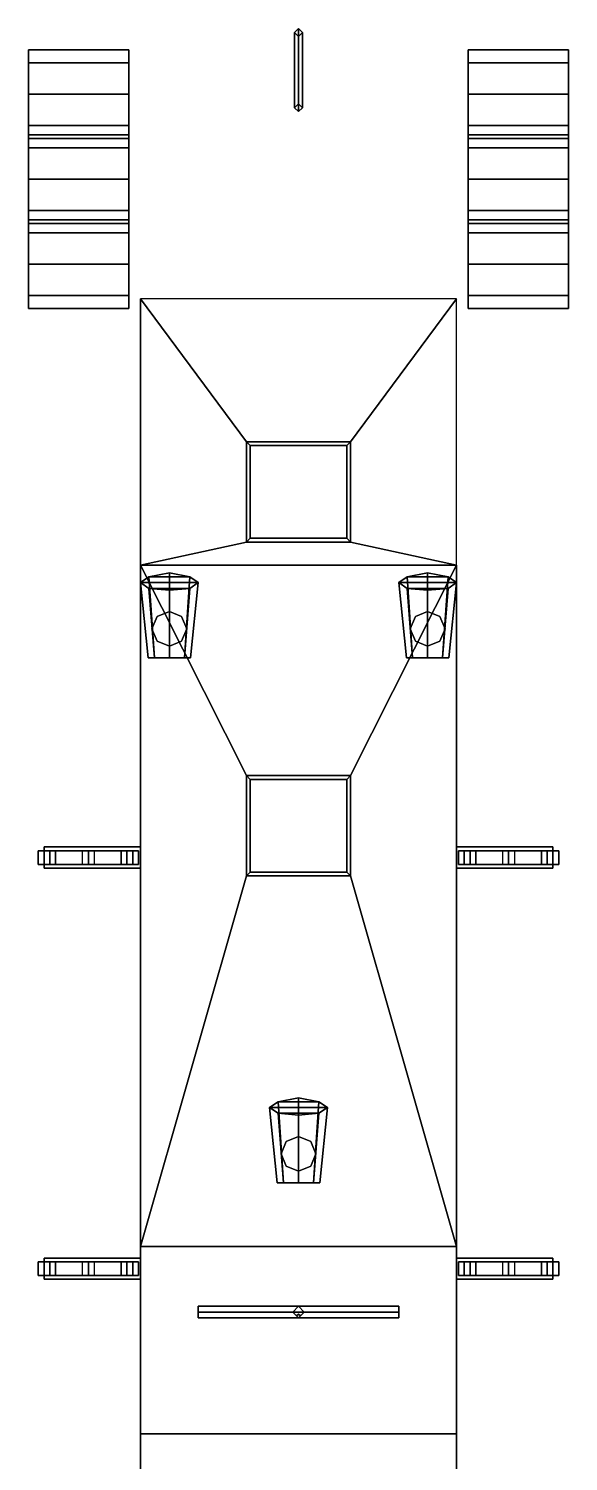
# Model space of a CAD drawing. Extents: x -1.7 to 1.7, y -7.4 to 6.9.
# Drawn here: x -1.4 to 1.4, y -0.48 to 6.94 of the extents above; entities that cross this region are included whole.
import ezdxf

# ---------------------------------------------------------------- set-up
doc = ezdxf.new("R2010")
doc.units = 0
doc.layers.add('SUPERSTRUCTURE', color=3, linetype='CONTINUOUS')

msp = doc.modelspace()

# ---------------------------------------------------------------- linework, layer by layer
at = {"layer": 'SUPERSTRUCTURE'}
for points in [[(0, 6.55, 0.69), (-0.02, 6.53, 0.69), (-0.02, 6.92, 1.97), (0, 6.94, 1.97)], [(-0.02, 6.92, 1.97), (0, 6.9, 1.97), (0.02, 6.92, 1.97), (0, 6.94, 1.97)], [(-0.02, 6.53, 0.69), (0, 6.51, 0.69), (0, 6.9, 1.97), (-0.02, 6.92, 1.97)], [(0.02, 6.53, 0.69), (0, 6.55, 0.69), (0, 6.94, 1.97), (0.02, 6.92, 1.97)], [(0, 6.51, 0.69), (0.02, 6.53, 0.69), (0.02, 6.92, 1.97), (0, 6.9, 1.97)], [(-1.4, 6.83, 0.96), (-1.4, 6.4374, 0.7974), (-1.4, 6.37, 0.96), (-1.4, 6.7626, 1.1226)], [(-0.88, 6.7626, 1.1226), (-0.88, 6.83, 0.96), (-1.4, 6.83, 0.96), (-1.4, 6.7626, 1.1226)], [(-1.4, 6.7626, 0.7974), (-1.4, 6.6, 0.73), (-1.4, 6.4374, 0.7974), (-1.4, 6.83, 0.96)], [(-0.88, 6.83, 0.96), (-0.88, 6.7626, 0.7974), (-1.4, 6.7626, 0.7974), (-1.4, 6.83, 0.96)], [(-0.88, 6.37, 0.96), (-0.88, 6.7626, 0.7974), (-0.88, 6.83, 0.96), (-0.88, 6.4374, 1.1226)], [(-0.88, 6.4374, 1.1226), (-0.88, 6.83, 0.96), (-0.88, 6.7626, 1.1226), (-0.88, 6.6, 1.19)], [(1.4, 6.7626, 1.1226), (1.4, 6.83, 0.96), (0.88, 6.83, 0.96), (0.88, 6.7626, 1.1226)], [(1.4, 6.83, 0.96), (1.4, 6.7626, 0.7974), (0.88, 6.7626, 0.7974), (0.88, 6.83, 0.96)], [(0.88, 6.83, 0.96), (0.88, 6.4374, 0.7974), (0.88, 6.37, 0.96), (0.88, 6.7626, 1.1226)], [(0.88, 6.7626, 0.7974), (0.88, 6.6, 0.73), (0.88, 6.4374, 0.7974), (0.88, 6.83, 0.96)], [(1.4, 6.4374, 1.1226), (1.4, 6.83, 0.96), (1.4, 6.7626, 1.1226), (1.4, 6.6, 1.19)], [(1.4, 6.37, 0.96), (1.4, 6.7626, 0.7974), (1.4, 6.83, 0.96), (1.4, 6.4374, 1.1226)], [(-1.4, 6.7626, 1.1226), (-1.4, 6.37, 0.96), (-1.4, 6.4374, 1.1226), (-1.4, 6.6, 1.19)], [(-0.88, 6.7626, 0.7974), (-0.88, 6.6, 0.73), (-1.4, 6.6, 0.73), (-1.4, 6.7626, 0.7974)], [(-0.88, 6.6, 1.19), (-0.88, 6.7626, 1.1226), (-1.4, 6.7626, 1.1226), (-1.4, 6.6, 1.19)], [(-0.88, 6.4374, 0.7974), (-0.88, 6.6, 0.73), (-0.88, 6.7626, 0.7974), (-0.88, 6.37, 0.96)], [(1.4, 6.6, 1.19), (1.4, 6.7626, 1.1226), (0.88, 6.7626, 1.1226), (0.88, 6.6, 1.19)], [(1.4, 6.7626, 0.7974), (1.4, 6.6, 0.73), (0.88, 6.6, 0.73), (0.88, 6.7626, 0.7974)], [(0.88, 6.7626, 1.1226), (0.88, 6.37, 0.96), (0.88, 6.4374, 1.1226), (0.88, 6.6, 1.19)], [(1.4, 6.4374, 0.7974), (1.4, 6.6, 0.73), (1.4, 6.7626, 0.7974), (1.4, 6.37, 0.96)], [(-0.88, 6.6, 0.73), (-0.88, 6.4374, 0.7974), (-1.4, 6.4374, 0.7974), (-1.4, 6.6, 0.73)], [(-0.88, 6.4374, 1.1226), (-0.88, 6.6, 1.19), (-1.4, 6.6, 1.19), (-1.4, 6.4374, 1.1226)], [(1.4, 6.4374, 1.1226), (1.4, 6.6, 1.19), (0.88, 6.6, 1.19), (0.88, 6.4374, 1.1226)], [(1.4, 6.6, 0.73), (1.4, 6.4374, 0.7974), (0.88, 6.4374, 0.7974), (0.88, 6.6, 0.73)], [(-0.88, 6.37, 0.96), (-0.88, 6.4374, 1.1226), (-1.4, 6.4374, 1.1226), (-1.4, 6.37, 0.96)], [(-0.88, 6.4374, 0.7974), (-0.88, 6.37, 0.96), (-1.4, 6.37, 0.96), (-1.4, 6.4374, 0.7974)], [(-1.4, 6.39, 1.02), (-1.4, 5.9974, 0.8574), (-1.4, 5.93, 1.02), (-1.4, 6.3226, 1.1826)], [(-0.88, 6.3226, 1.1826), (-0.88, 6.39, 1.02), (-1.4, 6.39, 1.02), (-1.4, 6.3226, 1.1826)], [(-1.4, 6.3226, 0.8574), (-1.4, 6.16, 0.79), (-1.4, 5.9974, 0.8574), (-1.4, 6.39, 1.02)], [(-0.88, 6.39, 1.02), (-0.88, 6.3226, 0.8574), (-1.4, 6.3226, 0.8574), (-1.4, 6.39, 1.02)], [(-0.88, 5.9974, 1.1826), (-0.88, 6.39, 1.02), (-0.88, 6.3226, 1.1826), (-0.88, 6.16, 1.25)], [(-0.88, 5.93, 1.02), (-0.88, 6.3226, 0.8574), (-0.88, 6.39, 1.02), (-0.88, 5.9974, 1.1826)], [(1.4, 6.37, 0.96), (1.4, 6.4374, 1.1226), (0.88, 6.4374, 1.1226), (0.88, 6.37, 0.96)], [(1.4, 6.4374, 0.7974), (1.4, 6.37, 0.96), (0.88, 6.37, 0.96), (0.88, 6.4374, 0.7974)], [(1.4, 6.3226, 1.1826), (1.4, 6.39, 1.02), (0.88, 6.39, 1.02), (0.88, 6.3226, 1.1826)], [(1.4, 6.39, 1.02), (1.4, 6.3226, 0.8574), (0.88, 6.3226, 0.8574), (0.88, 6.39, 1.02)], [(0.88, 6.3226, 0.8574), (0.88, 6.16, 0.79), (0.88, 5.9974, 0.8574), (0.88, 6.39, 1.02)], [(0.88, 6.39, 1.02), (0.88, 5.9974, 0.8574), (0.88, 5.93, 1.02), (0.88, 6.3226, 1.1826)], [(1.4, 5.93, 1.02), (1.4, 6.3226, 0.8574), (1.4, 6.39, 1.02), (1.4, 5.9974, 1.1826)], [(1.4, 5.9974, 1.1826), (1.4, 6.39, 1.02), (1.4, 6.3226, 1.1826), (1.4, 6.16, 1.25)], [(-1.4, 6.3226, 1.1826), (-1.4, 5.93, 1.02), (-1.4, 5.9974, 1.1826), (-1.4, 6.16, 1.25)], [(-0.88, 6.3226, 0.8574), (-0.88, 6.16, 0.79), (-1.4, 6.16, 0.79), (-1.4, 6.3226, 0.8574)], [(-0.88, 6.16, 1.25), (-0.88, 6.3226, 1.1826), (-1.4, 6.3226, 1.1826), (-1.4, 6.16, 1.25)], [(-0.88, 5.9974, 0.8574), (-0.88, 6.16, 0.79), (-0.88, 6.3226, 0.8574), (-0.88, 5.93, 1.02)], [(1.4, 6.16, 1.25), (1.4, 6.3226, 1.1826), (0.88, 6.3226, 1.1826), (0.88, 6.16, 1.25)], [(1.4, 6.3226, 0.8574), (1.4, 6.16, 0.79), (0.88, 6.16, 0.79), (0.88, 6.3226, 0.8574)], [(0.88, 6.3226, 1.1826), (0.88, 5.93, 1.02), (0.88, 5.9974, 1.1826), (0.88, 6.16, 1.25)], [(1.4, 5.9974, 0.8574), (1.4, 6.16, 0.79), (1.4, 6.3226, 0.8574), (1.4, 5.93, 1.02)], [(-0.88, 6.16, 0.79), (-0.88, 5.9974, 0.8574), (-1.4, 5.9974, 0.8574), (-1.4, 6.16, 0.79)], [(-0.88, 5.9974, 1.1826), (-0.88, 6.16, 1.25), (-1.4, 6.16, 1.25), (-1.4, 5.9974, 1.1826)], [(1.4, 5.9974, 1.1826), (1.4, 6.16, 1.25), (0.88, 6.16, 1.25), (0.88, 5.9974, 1.1826)], [(1.4, 6.16, 0.79), (1.4, 5.9974, 0.8574), (0.88, 5.9974, 0.8574), (0.88, 6.16, 0.79)], [(-0.88, 5.93, 1.02), (-0.88, 5.9974, 1.1826), (-1.4, 5.9974, 1.1826), (-1.4, 5.93, 1.02)], [(-0.88, 5.9974, 0.8574), (-0.88, 5.93, 1.02), (-1.4, 5.93, 1.02), (-1.4, 5.9974, 0.8574)], [(-1.4, 5.8826, 0.9174), (-1.4, 5.72, 0.85), (-1.4, 5.5574, 0.9174), (-1.4, 5.95, 1.08)], [(-1.4, 5.95, 1.08), (-1.4, 5.5574, 0.9174), (-1.4, 5.49, 1.08), (-1.4, 5.8826, 1.2426)], [(-0.88, 5.95, 1.08), (-0.88, 5.8826, 0.9174), (-1.4, 5.8826, 0.9174), (-1.4, 5.95, 1.08)], [(-0.88, 5.8826, 1.2426), (-0.88, 5.95, 1.08), (-1.4, 5.95, 1.08), (-1.4, 5.8826, 1.2426)], [(-0.88, 5.49, 1.08), (-0.88, 5.8826, 0.9174), (-0.88, 5.95, 1.08), (-0.88, 5.5574, 1.2426)], [(-0.88, 5.5574, 1.2426), (-0.88, 5.95, 1.08), (-0.88, 5.8826, 1.2426), (-0.88, 5.72, 1.31)], [(1.4, 5.93, 1.02), (1.4, 5.9974, 1.1826), (0.88, 5.9974, 1.1826), (0.88, 5.93, 1.02)], [(1.4, 5.9974, 0.8574), (1.4, 5.93, 1.02), (0.88, 5.93, 1.02), (0.88, 5.9974, 0.8574)], [(1.4, 5.8826, 1.2426), (1.4, 5.95, 1.08), (0.88, 5.95, 1.08), (0.88, 5.8826, 1.2426)], [(1.4, 5.95, 1.08), (1.4, 5.8826, 0.9174), (0.88, 5.8826, 0.9174), (0.88, 5.95, 1.08)], [(0.88, 5.95, 1.08), (0.88, 5.5574, 0.9174), (0.88, 5.49, 1.08), (0.88, 5.8826, 1.2426)], [(0.88, 5.8826, 0.9174), (0.88, 5.72, 0.85), (0.88, 5.5574, 0.9174), (0.88, 5.95, 1.08)], [(1.4, 5.49, 1.08), (1.4, 5.8826, 0.9174), (1.4, 5.95, 1.08), (1.4, 5.5574, 1.2426)], [(1.4, 5.5574, 1.2426), (1.4, 5.95, 1.08), (1.4, 5.8826, 1.2426), (1.4, 5.72, 1.31)], [(-0.88, 5.8826, 0.9174), (-0.88, 5.72, 0.85), (-1.4, 5.72, 0.85), (-1.4, 5.8826, 0.9174)], [(-1.4, 5.8826, 1.2426), (-1.4, 5.49, 1.08), (-1.4, 5.5574, 1.2426), (-1.4, 5.72, 1.31)], [(-0.88, 5.72, 1.31), (-0.88, 5.8826, 1.2426), (-1.4, 5.8826, 1.2426), (-1.4, 5.72, 1.31)], [(-0.88, 5.5574, 0.9174), (-0.88, 5.72, 0.85), (-0.88, 5.8826, 0.9174), (-0.88, 5.49, 1.08)], [(1.4, 5.72, 1.31), (1.4, 5.8826, 1.2426), (0.88, 5.8826, 1.2426), (0.88, 5.72, 1.31)], [(1.4, 5.8826, 0.9174), (1.4, 5.72, 0.85), (0.88, 5.72, 0.85), (0.88, 5.8826, 0.9174)], [(0.88, 5.8826, 1.2426), (0.88, 5.49, 1.08), (0.88, 5.5574, 1.2426), (0.88, 5.72, 1.31)], [(1.4, 5.5574, 0.9174), (1.4, 5.72, 0.85), (1.4, 5.8826, 0.9174), (1.4, 5.49, 1.08)], [(-0.88, 5.72, 0.85), (-0.88, 5.5574, 0.9174), (-1.4, 5.5574, 0.9174), (-1.4, 5.72, 0.85)], [(-0.88, 5.5574, 1.2426), (-0.88, 5.72, 1.31), (-1.4, 5.72, 1.31), (-1.4, 5.5574, 1.2426)], [(1.4, 5.5574, 1.2426), (1.4, 5.72, 1.31), (0.88, 5.72, 1.31), (0.88, 5.5574, 1.2426)], [(1.4, 5.72, 0.85), (1.4, 5.5574, 0.9174), (0.88, 5.5574, 0.9174), (0.88, 5.72, 0.85)], [(-0.88, 5.5574, 0.9174), (-0.88, 5.49, 1.08), (-1.4, 5.49, 1.08), (-1.4, 5.5574, 0.9174)], [(-0.88, 5.49, 1.08), (-0.88, 5.5574, 1.2426), (-1.4, 5.5574, 1.2426), (-1.4, 5.49, 1.08)], [(-0.82, 5.54, 0.6991), (-0.82, 4.16, 0.71), (-0.82, 4.16, 0.97), (-0.82, 5.54, 0.6991)], [(-0.82, 5.54, 0.6991), (-0.27, 4.8, 0.8444), (0.27, 4.8, 0.8444), (0.82, 5.54, 0.6991)], [(-0.82, 5.54, 0.6991), (-0.82, 4.16, 0.97), (-0.27, 4.28, 0.9464), (-0.27, 4.8, 0.8444)], [(0.27, 4.8, 0.8444), (0.27, 4.28, 0.9464), (0.82, 4.16, 0.97), (0.82, 5.54, 0.6991)], [(1.4, 5.49, 1.08), (1.4, 5.5574, 1.2426), (0.88, 5.5574, 1.2426), (0.88, 5.49, 1.08)], [(1.4, 5.5574, 0.9174), (1.4, 5.49, 1.08), (0.88, 5.49, 1.08), (0.88, 5.5574, 0.9174)], [(0.25, 4.78, 0.8644), (0.27, 4.8, 0.8444), (-0.27, 4.8, 0.8444), (-0.25, 4.78, 0.8644)], [(-0.27, 4.8, 0.8444), (-0.27, 4.28, 0.9464), (-0.25, 4.3, 0.9644), (-0.25, 4.78, 0.8644)], [(-0.25, 4.78, 0.8644), (-0.25, 4.3, 0.9644), (0.25, 4.3, 0.9644), (0.25, 4.78, 0.8644)], [(0.25, 4.3, 0.9644), (0.27, 4.28, 0.9464), (0.27, 4.8, 0.8444), (0.25, 4.78, 0.8644)], [(-0.27, 4.28, 0.9464), (-0.82, 4.16, 0.97), (0.82, 4.16, 0.97), (0.27, 4.28, 0.9464)], [(-0.25, 4.3, 0.9644), (-0.27, 4.28, 0.9464), (0.27, 4.28, 0.9464), (0.25, 4.3, 0.9644)], [(-0.82, 4.16, 0.71), (-0.82, -0.34, 0.74), (-0.82, 0.63, 0.97), (-0.82, 4.16, 0.97)], [(-0.82, 4.16, 0.97), (-0.27, 3.07, 0.97), (0.27, 3.07, 0.97), (0.82, 4.16, 0.97)], [(-0.82, 4.16, 0.97), (-0.82, 0.63, 0.97), (-0.27, 2.55, 0.97), (-0.27, 3.07, 0.97)], [(0.27, 3.07, 0.97), (0.27, 2.55, 0.97), (0.82, 0.63, 0.97), (0.82, 4.16, 0.97)], [(0.82, 0.63, 0.97), (0.82, -0.34, 0.74), (0.82, 4.16, 0.71), (0.82, 4.16, 0.97)], [(-0.5639, 4.1, 1.5961), (-0.52, 4.07, 1.49), (-0.82, 4.07, 1.49), (-0.7761, 4.1, 1.5961)], [(-0.78, 3.68, 1.49), (-0.7478, 3.68, 1.5678), (-0.7761, 4.1, 1.5961), (-0.82, 4.07, 1.49)], [(-0.67, 4.12, 1.64), (-0.5639, 4.1, 1.5961), (-0.7761, 4.1, 1.5961), (-0.67, 4.12, 1.64)], [(-0.7478, 3.68, 1.5678), (-0.67, 3.68, 1.6), (-0.67, 4.12, 1.64), (-0.7761, 4.1, 1.5961)], [(-0.67, 3.68, 1.6), (-0.5922, 3.68, 1.5678), (-0.5639, 4.1, 1.5961), (-0.67, 4.12, 1.64)], [(-0.5922, 3.68, 1.5678), (-0.56, 3.68, 1.49), (-0.52, 4.07, 1.49), (-0.5639, 4.1, 1.5961)], [(0.7761, 4.1, 1.5961), (0.82, 4.07, 1.49), (0.52, 4.07, 1.49), (0.5639, 4.1, 1.5961)], [(0.56, 3.68, 1.49), (0.5922, 3.68, 1.5678), (0.5639, 4.1, 1.5961), (0.52, 4.07, 1.49)], [(0.67, 4.12, 1.64), (0.7761, 4.1, 1.5961), (0.5639, 4.1, 1.5961), (0.67, 4.12, 1.64)], [(0.5922, 3.68, 1.5678), (0.67, 3.68, 1.6), (0.67, 4.12, 1.64), (0.5639, 4.1, 1.5961)], [(0.67, 3.68, 1.6), (0.7478, 3.68, 1.5678), (0.7761, 4.1, 1.5961), (0.67, 4.12, 1.64)], [(0.7478, 3.68, 1.5678), (0.78, 3.68, 1.49), (0.82, 4.07, 1.49), (0.7761, 4.1, 1.5961)], [(-0.52, 4.07, 1.49), (-0.5639, 4.04, 1.3839), (-0.7761, 4.04, 1.3839), (-0.82, 4.07, 1.49)], [(-0.7478, 3.68, 1.4122), (-0.78, 3.68, 1.49), (-0.82, 4.07, 1.49), (-0.7761, 4.04, 1.3839)], [(-0.5639, 4.04, 1.3839), (-0.67, 4.03, 1.34), (-0.7761, 4.04, 1.3839)], [(-0.67, 3.68, 1.38), (-0.7478, 3.68, 1.4122), (-0.7761, 4.04, 1.3839), (-0.67, 4.03, 1.34)], [(-0.5922, 3.68, 1.4122), (-0.67, 3.68, 1.38), (-0.67, 4.03, 1.34), (-0.5639, 4.04, 1.3839)], [(-0.56, 3.68, 1.49), (-0.5922, 3.68, 1.4122), (-0.5639, 4.04, 1.3839), (-0.52, 4.07, 1.49)], [(0.82, 4.07, 1.49), (0.7761, 4.04, 1.3839), (0.5639, 4.04, 1.3839), (0.52, 4.07, 1.49)], [(0.5922, 3.68, 1.4122), (0.56, 3.68, 1.49), (0.52, 4.07, 1.49), (0.5639, 4.04, 1.3839)], [(0.7761, 4.04, 1.3839), (0.67, 4.03, 1.34), (0.5639, 4.04, 1.3839)], [(0.67, 3.68, 1.38), (0.5922, 3.68, 1.4122), (0.5639, 4.04, 1.3839), (0.67, 4.03, 1.34)], [(0.7478, 3.68, 1.4122), (0.67, 3.68, 1.38), (0.67, 4.03, 1.34), (0.7761, 4.04, 1.3839)], [(0.78, 3.68, 1.49), (0.7478, 3.68, 1.4122), (0.7761, 4.04, 1.3839), (0.82, 4.07, 1.49)], [(-0.7336, 3.8936, 0.97), (-0.76, 3.83, 0.97), (-0.76, 3.83, 1.41), (-0.7336, 3.8936, 1.39)], [(-0.67, 3.92, 0.97), (-0.7336, 3.8936, 0.97), (-0.7336, 3.8936, 1.39), (-0.67, 3.92, 1.3533)], [(-0.6064, 3.8936, 0.97), (-0.67, 3.92, 0.97), (-0.67, 3.92, 1.3533), (-0.6064, 3.8936, 1.39)], [(-0.58, 3.83, 0.97), (-0.6064, 3.8936, 0.97), (-0.6064, 3.8936, 1.39), (-0.58, 3.83, 1.41)], [(0.6064, 3.8936, 0.97), (0.58, 3.83, 0.97), (0.58, 3.83, 1.41), (0.6064, 3.8936, 1.39)], [(0.67, 3.92, 0.97), (0.6064, 3.8936, 0.97), (0.6064, 3.8936, 1.39), (0.67, 3.92, 1.3533)], [(0.7336, 3.8936, 0.97), (0.67, 3.92, 0.97), (0.67, 3.92, 1.3533), (0.7336, 3.8936, 1.39)], [(0.76, 3.83, 0.97), (0.7336, 3.8936, 0.97), (0.7336, 3.8936, 1.39), (0.76, 3.83, 1.41)], [(-0.76, 3.83, 0.97), (-0.7336, 3.7664, 0.97), (-0.7336, 3.7664, 1.4), (-0.76, 3.83, 1.41)], [(-0.6064, 3.7664, 0.97), (-0.58, 3.83, 0.97), (-0.58, 3.83, 1.41), (-0.6064, 3.7664, 1.4)], [(0.58, 3.83, 0.97), (0.6064, 3.7664, 0.97), (0.6064, 3.7664, 1.4), (0.58, 3.83, 1.41)], [(0.7336, 3.7664, 0.97), (0.76, 3.83, 0.97), (0.76, 3.83, 1.41), (0.7336, 3.7664, 1.4)], [(-0.7336, 3.7664, 0.97), (-0.67, 3.74, 0.97), (-0.67, 3.74, 1.3733), (-0.7336, 3.7664, 1.4)], [(-0.67, 3.74, 0.97), (-0.6064, 3.7664, 0.97), (-0.6064, 3.7664, 1.4), (-0.67, 3.74, 1.3733)], [(0.6064, 3.7664, 0.97), (0.67, 3.74, 0.97), (0.67, 3.74, 1.3733), (0.6064, 3.7664, 1.4)], [(0.67, 3.74, 0.97), (0.7336, 3.7664, 0.97), (0.7336, 3.7664, 1.4), (0.67, 3.74, 1.3733)], [(-0.7478, 3.68, 1.4122), (-0.56, 3.68, 1.49), (-0.5922, 3.68, 1.5678), (-0.78, 3.68, 1.49)], [(-0.78, 3.68, 1.49), (-0.5922, 3.68, 1.5678), (-0.67, 3.68, 1.6), (-0.7478, 3.68, 1.5678)], [(-0.67, 3.68, 1.38), (-0.5922, 3.68, 1.4122), (-0.56, 3.68, 1.49), (-0.7478, 3.68, 1.4122)], [(0.5922, 3.68, 1.4122), (0.78, 3.68, 1.49), (0.7478, 3.68, 1.5678), (0.56, 3.68, 1.49)], [(0.56, 3.68, 1.49), (0.7478, 3.68, 1.5678), (0.67, 3.68, 1.6), (0.5922, 3.68, 1.5678)], [(0.67, 3.68, 1.38), (0.7478, 3.68, 1.4122), (0.78, 3.68, 1.49), (0.5922, 3.68, 1.4122)], [(-0.27, 3.07, 0.97), (-0.27, 2.55, 0.97), (-0.25, 2.57, 0.99), (-0.25, 3.05, 0.99)], [(0.25, 3.05, 0.99), (0.27, 3.07, 0.97), (-0.27, 3.07, 0.97), (-0.25, 3.05, 0.99)], [(-0.25, 3.05, 0.99), (-0.25, 2.57, 0.99), (0.25, 2.57, 0.99), (0.25, 3.05, 0.99)], [(0.25, 2.57, 0.99), (0.27, 2.55, 0.97), (0.27, 3.07, 0.97), (0.25, 3.05, 0.99)], [(-1.32, 2.68, 1.09), (-1.26, 2.68, 0.93), (-1.32, 2.68, 0.93), (-1.35, 2.68, 1.09)], [(-1.35, 2.68, 1.09), (-1.32, 2.68, 0.93), (-1.32, 2.61, 0.93), (-1.35, 2.61, 1.09)], [(-1.29, 2.68, 1.26), (-1.35, 2.68, 1.09), (-1.35, 2.61, 1.09), (-1.29, 2.61, 1.26)], [(-1.26, 2.68, 1.26), (-1.32, 2.68, 1.09), (-1.35, 2.68, 1.09), (-1.29, 2.68, 1.26)], [(-0.82, 2.7, 0.86), (-0.82, 2.7, 0.71), (-1.32, 2.7, 0.71), (-1.32, 2.7, 0.86)], [(-1.32, 2.7, 0.86), (-1.32, 2.7, 0.71), (-1.32, 2.59, 0.71), (-1.32, 2.59, 0.86)], [(-0.82, 2.59, 0.86), (-0.82, 2.7, 0.86), (-1.32, 2.7, 0.86), (-1.32, 2.59, 0.86)], [(-1.26, 2.61, 0.93), (-1.26, 2.68, 0.93), (-1.32, 2.68, 1.09), (-1.32, 2.61, 1.09)], [(-1.32, 2.68, 0.93), (-1.32, 2.68, 0.86), (-1.32, 2.61, 0.86), (-1.32, 2.61, 0.93)], [(-1.26, 2.68, 0.93), (-1.12, 2.68, 0.86), (-1.32, 2.68, 0.86), (-1.32, 2.68, 0.93)], [(-1.32, 2.61, 1.09), (-1.32, 2.68, 1.09), (-1.26, 2.68, 1.26), (-1.26, 2.61, 1.26)], [(-1.09, 2.68, 1.32), (-1.26, 2.68, 1.26), (-1.29, 2.68, 1.26), (-1.09, 2.68, 1.35)], [(-1.09, 2.68, 1.35), (-1.29, 2.68, 1.26), (-1.29, 2.61, 1.26), (-1.09, 2.61, 1.35)], [(-1.12, 2.61, 0.86), (-1.12, 2.68, 0.86), (-1.26, 2.68, 0.93), (-1.26, 2.61, 0.93)], [(-1.26, 2.61, 1.26), (-1.26, 2.68, 1.26), (-1.09, 2.68, 1.32), (-1.09, 2.61, 1.32)], [(-1.09, 2.61, 1.35), (-0.89, 2.61, 1.26), (-0.89, 2.68, 1.26), (-1.09, 2.68, 1.35)], [(-1.09, 2.68, 1.35), (-0.89, 2.68, 1.26), (-0.92, 2.68, 1.26), (-1.09, 2.68, 1.32)], [(-0.92, 2.68, 1.26), (-0.92, 2.61, 1.26), (-1.09, 2.61, 1.32), (-1.09, 2.68, 1.32)], [(-1.06, 2.68, 0.86), (-1.06, 2.61, 0.86), (-0.92, 2.61, 0.93), (-0.92, 2.68, 0.93)], [(-0.86, 2.68, 0.93), (-0.86, 2.68, 0.86), (-1.06, 2.68, 0.86), (-0.92, 2.68, 0.93)], [(-0.92, 2.68, 0.93), (-0.92, 2.61, 0.93), (-0.86, 2.61, 1.09), (-0.86, 2.68, 1.09)], [(-0.83, 2.68, 1.09), (-0.86, 2.68, 0.93), (-0.92, 2.68, 0.93), (-0.86, 2.68, 1.09)], [(-0.86, 2.68, 1.09), (-0.86, 2.61, 1.09), (-0.92, 2.61, 1.26), (-0.92, 2.68, 1.26)], [(-0.89, 2.68, 1.26), (-0.83, 2.68, 1.09), (-0.86, 2.68, 1.09), (-0.92, 2.68, 1.26)], [(-0.89, 2.61, 1.26), (-0.83, 2.61, 1.09), (-0.83, 2.68, 1.09), (-0.89, 2.68, 1.26)], [(-0.83, 2.61, 1.09), (-0.86, 2.61, 0.93), (-0.86, 2.68, 0.93), (-0.83, 2.68, 1.09)], [(-0.86, 2.61, 0.93), (-0.86, 2.61, 0.86), (-0.86, 2.68, 0.86), (-0.86, 2.68, 0.93)], [(0.82, 2.7, 0.86), (0.82, 2.59, 0.86), (1.32, 2.59, 0.86), (1.32, 2.7, 0.86)], [(1.32, 2.7, 0.86), (1.32, 2.7, 0.71), (0.82, 2.7, 0.71), (0.82, 2.7, 0.86)], [(0.86, 2.68, 1.09), (0.92, 2.68, 0.93), (0.86, 2.68, 0.93), (0.83, 2.68, 1.09)], [(0.83, 2.68, 1.09), (0.86, 2.68, 0.93), (0.86, 2.61, 0.93), (0.83, 2.61, 1.09)], [(0.89, 2.68, 1.26), (0.83, 2.68, 1.09), (0.83, 2.61, 1.09), (0.89, 2.61, 1.26)], [(0.92, 2.68, 1.26), (0.86, 2.68, 1.09), (0.83, 2.68, 1.09), (0.89, 2.68, 1.26)], [(0.92, 2.61, 0.93), (0.92, 2.68, 0.93), (0.86, 2.68, 1.09), (0.86, 2.61, 1.09)], [(0.86, 2.68, 0.93), (0.86, 2.68, 0.86), (0.86, 2.61, 0.86), (0.86, 2.61, 0.93)], [(0.92, 2.68, 0.93), (1.06, 2.68, 0.86), (0.86, 2.68, 0.86), (0.86, 2.68, 0.93)], [(0.86, 2.61, 1.09), (0.86, 2.68, 1.09), (0.92, 2.68, 1.26), (0.92, 2.61, 1.26)], [(1.09, 2.68, 1.32), (0.92, 2.68, 1.26), (0.89, 2.68, 1.26), (1.09, 2.68, 1.35)], [(1.09, 2.68, 1.35), (0.89, 2.68, 1.26), (0.89, 2.61, 1.26), (1.09, 2.61, 1.35)], [(1.06, 2.61, 0.86), (1.06, 2.68, 0.86), (0.92, 2.68, 0.93), (0.92, 2.61, 0.93)], [(0.92, 2.61, 1.26), (0.92, 2.68, 1.26), (1.09, 2.68, 1.32), (1.09, 2.61, 1.32)], [(1.09, 2.68, 1.35), (1.29, 2.68, 1.26), (1.26, 2.68, 1.26), (1.09, 2.68, 1.32)], [(1.09, 2.61, 1.35), (1.29, 2.61, 1.26), (1.29, 2.68, 1.26), (1.09, 2.68, 1.35)], [(1.26, 2.68, 1.26), (1.26, 2.61, 1.26), (1.09, 2.61, 1.32), (1.09, 2.68, 1.32)], [(1.32, 2.68, 0.93), (1.32, 2.68, 0.86), (1.12, 2.68, 0.86), (1.26, 2.68, 0.93)], [(1.12, 2.68, 0.86), (1.12, 2.61, 0.86), (1.26, 2.61, 0.93), (1.26, 2.68, 0.93)], [(1.35, 2.68, 1.09), (1.32, 2.68, 0.93), (1.26, 2.68, 0.93), (1.32, 2.68, 1.09)], [(1.26, 2.68, 0.93), (1.26, 2.61, 0.93), (1.32, 2.61, 1.09), (1.32, 2.68, 1.09)], [(1.29, 2.68, 1.26), (1.35, 2.68, 1.09), (1.32, 2.68, 1.09), (1.26, 2.68, 1.26)], [(1.32, 2.68, 1.09), (1.32, 2.61, 1.09), (1.26, 2.61, 1.26), (1.26, 2.68, 1.26)], [(1.29, 2.61, 1.26), (1.35, 2.61, 1.09), (1.35, 2.68, 1.09), (1.29, 2.68, 1.26)], [(1.32, 2.59, 0.86), (1.32, 2.59, 0.71), (1.32, 2.7, 0.71), (1.32, 2.7, 0.86)], [(1.32, 2.61, 0.93), (1.32, 2.61, 0.86), (1.32, 2.68, 0.86), (1.32, 2.68, 0.93)], [(1.35, 2.61, 1.09), (1.32, 2.61, 0.93), (1.32, 2.68, 0.93), (1.35, 2.68, 1.09)], [(-1.35, 2.61, 1.09), (-1.32, 2.61, 0.93), (-1.26, 2.61, 0.93), (-1.32, 2.61, 1.09)], [(-1.29, 2.61, 1.26), (-1.35, 2.61, 1.09), (-1.32, 2.61, 1.09), (-1.26, 2.61, 1.26)], [(-1.32, 2.61, 0.93), (-1.32, 2.61, 0.86), (-1.12, 2.61, 0.86), (-1.26, 2.61, 0.93)], [(-1.09, 2.61, 1.35), (-1.29, 2.61, 1.26), (-1.26, 2.61, 1.26), (-1.09, 2.61, 1.32)], [(-1.09, 2.61, 1.32), (-0.92, 2.61, 1.26), (-0.89, 2.61, 1.26), (-1.09, 2.61, 1.35)], [(-0.92, 2.61, 0.93), (-1.06, 2.61, 0.86), (-0.86, 2.61, 0.86), (-0.86, 2.61, 0.93)], [(-0.86, 2.61, 1.09), (-0.92, 2.61, 0.93), (-0.86, 2.61, 0.93), (-0.83, 2.61, 1.09)], [(-0.92, 2.61, 1.26), (-0.86, 2.61, 1.09), (-0.83, 2.61, 1.09), (-0.89, 2.61, 1.26)], [(0.83, 2.61, 1.09), (0.86, 2.61, 0.93), (0.92, 2.61, 0.93), (0.86, 2.61, 1.09)], [(0.89, 2.61, 1.26), (0.83, 2.61, 1.09), (0.86, 2.61, 1.09), (0.92, 2.61, 1.26)], [(0.86, 2.61, 0.93), (0.86, 2.61, 0.86), (1.06, 2.61, 0.86), (0.92, 2.61, 0.93)], [(1.09, 2.61, 1.35), (0.89, 2.61, 1.26), (0.92, 2.61, 1.26), (1.09, 2.61, 1.32)], [(1.09, 2.61, 1.32), (1.26, 2.61, 1.26), (1.29, 2.61, 1.26), (1.09, 2.61, 1.35)], [(1.26, 2.61, 0.93), (1.12, 2.61, 0.86), (1.32, 2.61, 0.86), (1.32, 2.61, 0.93)], [(1.32, 2.61, 1.09), (1.26, 2.61, 0.93), (1.32, 2.61, 0.93), (1.35, 2.61, 1.09)], [(1.26, 2.61, 1.26), (1.32, 2.61, 1.09), (1.35, 2.61, 1.09), (1.29, 2.61, 1.26)], [(-1.32, 2.59, 0.86), (-1.32, 2.59, 0.71), (-0.82, 2.59, 0.71), (-0.82, 2.59, 0.86)], [(-0.27, 2.55, 0.97), (-0.82, 0.63, 0.97), (0.82, 0.63, 0.97), (0.27, 2.55, 0.97)], [(-0.25, 2.57, 0.99), (-0.27, 2.55, 0.97), (0.27, 2.55, 0.97), (0.25, 2.57, 0.99)], [(0.82, 2.59, 0.86), (0.82, 2.59, 0.71), (1.32, 2.59, 0.71), (1.32, 2.59, 0.86)], [(-0.11, 0.96, 1.49), (-0.0778, 0.96, 1.5678), (-0.1061, 1.38, 1.5961), (-0.15, 1.35, 1.49)], [(0.1061, 1.38, 1.5961), (0.15, 1.35, 1.49), (-0.15, 1.35, 1.49), (-0.1061, 1.38, 1.5961)], [(-0.0778, 0.96, 1.4122), (-0.11, 0.96, 1.49), (-0.15, 1.35, 1.49), (-0.1061, 1.32, 1.3839)], [(0.15, 1.35, 1.49), (0.1061, 1.32, 1.3839), (-0.1061, 1.32, 1.3839), (-0.15, 1.35, 1.49)], [(-0.0778, 0.96, 1.5678), (0, 0.96, 1.6), (0, 1.4, 1.64), (-0.1061, 1.38, 1.5961)], [(0, 1.4, 1.64), (0.1061, 1.38, 1.5961), (-0.1061, 1.38, 1.5961), (0, 1.4, 1.64)], [(0, 0.96, 1.6), (0.0778, 0.96, 1.5678), (0.1061, 1.38, 1.5961), (0, 1.4, 1.64)], [(0.0778, 0.96, 1.5678), (0.11, 0.96, 1.49), (0.15, 1.35, 1.49), (0.1061, 1.38, 1.5961)], [(0.11, 0.96, 1.49), (0.0778, 0.96, 1.4122), (0.1061, 1.32, 1.3839), (0.15, 1.35, 1.49)], [(0, 0.96, 1.38), (-0.0778, 0.96, 1.4122), (-0.1061, 1.32, 1.3839), (0, 1.31, 1.34)], [(0.1061, 1.32, 1.3839), (0, 1.31, 1.34), (-0.1061, 1.32, 1.3839)], [(0.0778, 0.96, 1.4122), (0, 0.96, 1.38), (0, 1.31, 1.34), (0.1061, 1.32, 1.3839)], [(0, 1.2, 0.97), (-0.0636, 1.1736, 0.97), (-0.0636, 1.1736, 1.39), (0, 1.2, 1.3533)], [(0.0636, 1.1736, 0.97), (0, 1.2, 0.97), (0, 1.2, 1.3533), (0.0636, 1.1736, 1.39)], [(-0.0636, 1.1736, 0.97), (-0.09, 1.11, 0.97), (-0.09, 1.11, 1.41), (-0.0636, 1.1736, 1.39)], [(0.09, 1.11, 0.97), (0.0636, 1.1736, 0.97), (0.0636, 1.1736, 1.39), (0.09, 1.11, 1.41)], [(-0.09, 1.11, 0.97), (-0.0636, 1.0464, 0.97), (-0.0636, 1.0464, 1.4), (-0.09, 1.11, 1.41)], [(-0.0636, 1.0464, 0.97), (0, 1.02, 0.97), (0, 1.02, 1.3733), (-0.0636, 1.0464, 1.4)], [(0, 1.02, 0.97), (0.0636, 1.0464, 0.97), (0.0636, 1.0464, 1.4), (0, 1.02, 1.3733)], [(0.0636, 1.0464, 0.97), (0.09, 1.11, 0.97), (0.09, 1.11, 1.41), (0.0636, 1.0464, 1.4)], [(-0.11, 0.96, 1.49), (0.0778, 0.96, 1.5678), (0, 0.96, 1.6), (-0.0778, 0.96, 1.5678)], [(-0.0778, 0.96, 1.4122), (0.11, 0.96, 1.49), (0.0778, 0.96, 1.5678), (-0.11, 0.96, 1.49)], [(0, 0.96, 1.38), (0.0778, 0.96, 1.4122), (0.11, 0.96, 1.49), (-0.0778, 0.96, 1.4122)], [(-0.82, 0.63, 0.97), (-0.82, -0.34, 0.74), (-0.82, -0.34, 1.67), (-0.82, 0.63, 1.67)], [(-0.82, 0.63, 1.67), (-0.82, -0.34, 1.67), (0.82, -0.34, 1.67), (0.82, 0.63, 1.67)], [(0.82, 0.63, 1.67), (0.82, 0.63, 0.97), (-0.82, 0.63, 0.97), (-0.82, 0.63, 1.67)], [(0.82, -0.34, 1.67), (0.82, -0.34, 0.74), (0.82, 0.63, 0.97), (0.82, 0.63, 1.67)], [(-1.32, 0.55, 1.09), (-1.26, 0.55, 0.93), (-1.32, 0.55, 0.93), (-1.35, 0.55, 1.09)], [(-1.35, 0.55, 1.09), (-1.32, 0.55, 0.93), (-1.32, 0.48, 0.93), (-1.35, 0.48, 1.09)], [(-1.29, 0.55, 1.26), (-1.35, 0.55, 1.09), (-1.35, 0.48, 1.09), (-1.29, 0.48, 1.26)], [(-1.26, 0.55, 1.26), (-1.32, 0.55, 1.09), (-1.35, 0.55, 1.09), (-1.29, 0.55, 1.26)], [(-0.82, 0.57, 0.86), (-0.82, 0.57, 0.73), (-1.32, 0.57, 0.73), (-1.32, 0.57, 0.86)], [(-1.32, 0.57, 0.86), (-1.32, 0.57, 0.73), (-1.32, 0.46, 0.73), (-1.32, 0.46, 0.86)], [(-0.82, 0.46, 0.86), (-0.82, 0.57, 0.86), (-1.32, 0.57, 0.86), (-1.32, 0.46, 0.86)], [(-1.26, 0.48, 0.93), (-1.26, 0.55, 0.93), (-1.32, 0.55, 1.09), (-1.32, 0.48, 1.09)], [(-1.32, 0.55, 0.93), (-1.32, 0.55, 0.86), (-1.32, 0.48, 0.86), (-1.32, 0.48, 0.93)], [(-1.26, 0.55, 0.93), (-1.12, 0.55, 0.86), (-1.32, 0.55, 0.86), (-1.32, 0.55, 0.93)], [(-1.32, 0.48, 1.09), (-1.32, 0.55, 1.09), (-1.26, 0.55, 1.26), (-1.26, 0.48, 1.26)], [(-1.09, 0.55, 1.32), (-1.26, 0.55, 1.26), (-1.29, 0.55, 1.26), (-1.09, 0.55, 1.35)], [(-1.09, 0.55, 1.35), (-1.29, 0.55, 1.26), (-1.29, 0.48, 1.26), (-1.09, 0.48, 1.35)], [(-1.12, 0.48, 0.86), (-1.12, 0.55, 0.86), (-1.26, 0.55, 0.93), (-1.26, 0.48, 0.93)], [(-1.26, 0.48, 1.26), (-1.26, 0.55, 1.26), (-1.09, 0.55, 1.32), (-1.09, 0.48, 1.32)], [(-1.09, 0.48, 1.35), (-0.89, 0.48, 1.26), (-0.89, 0.55, 1.26), (-1.09, 0.55, 1.35)], [(-1.09, 0.55, 1.35), (-0.89, 0.55, 1.26), (-0.92, 0.55, 1.26), (-1.09, 0.55, 1.32)], [(-0.92, 0.55, 1.26), (-0.92, 0.48, 1.26), (-1.09, 0.48, 1.32), (-1.09, 0.55, 1.32)], [(-1.06, 0.55, 0.86), (-1.06, 0.48, 0.86), (-0.92, 0.48, 0.93), (-0.92, 0.55, 0.93)], [(-0.86, 0.55, 0.93), (-0.86, 0.55, 0.86), (-1.06, 0.55, 0.86), (-0.92, 0.55, 0.93)], [(-0.92, 0.55, 0.93), (-0.92, 0.48, 0.93), (-0.86, 0.48, 1.09), (-0.86, 0.55, 1.09)], [(-0.83, 0.55, 1.09), (-0.86, 0.55, 0.93), (-0.92, 0.55, 0.93), (-0.86, 0.55, 1.09)], [(-0.86, 0.55, 1.09), (-0.86, 0.48, 1.09), (-0.92, 0.48, 1.26), (-0.92, 0.55, 1.26)], [(-0.89, 0.55, 1.26), (-0.83, 0.55, 1.09), (-0.86, 0.55, 1.09), (-0.92, 0.55, 1.26)], [(-0.89, 0.48, 1.26), (-0.83, 0.48, 1.09), (-0.83, 0.55, 1.09), (-0.89, 0.55, 1.26)], [(-0.83, 0.48, 1.09), (-0.86, 0.48, 0.93), (-0.86, 0.55, 0.93), (-0.83, 0.55, 1.09)], [(-0.86, 0.48, 0.93), (-0.86, 0.48, 0.86), (-0.86, 0.55, 0.86), (-0.86, 0.55, 0.93)], [(1.32, 0.57, 0.86), (1.32, 0.57, 0.73), (0.82, 0.57, 0.73), (0.82, 0.57, 0.86)], [(0.82, 0.57, 0.86), (0.82, 0.46, 0.86), (1.32, 0.46, 0.86), (1.32, 0.57, 0.86)], [(0.83, 0.55, 1.09), (0.86, 0.55, 0.93), (0.86, 0.48, 0.93), (0.83, 0.48, 1.09)], [(0.86, 0.55, 1.09), (0.92, 0.55, 0.93), (0.86, 0.55, 0.93), (0.83, 0.55, 1.09)], [(0.92, 0.55, 1.26), (0.86, 0.55, 1.09), (0.83, 0.55, 1.09), (0.89, 0.55, 1.26)], [(0.89, 0.55, 1.26), (0.83, 0.55, 1.09), (0.83, 0.48, 1.09), (0.89, 0.48, 1.26)], [(0.92, 0.48, 0.93), (0.92, 0.55, 0.93), (0.86, 0.55, 1.09), (0.86, 0.48, 1.09)], [(0.92, 0.55, 0.93), (1.06, 0.55, 0.86), (0.86, 0.55, 0.86), (0.86, 0.55, 0.93)], [(0.86, 0.55, 0.93), (0.86, 0.55, 0.86), (0.86, 0.48, 0.86), (0.86, 0.48, 0.93)], [(0.86, 0.48, 1.09), (0.86, 0.55, 1.09), (0.92, 0.55, 1.26), (0.92, 0.48, 1.26)], [(1.09, 0.55, 1.32), (0.92, 0.55, 1.26), (0.89, 0.55, 1.26), (1.09, 0.55, 1.35)], [(1.09, 0.55, 1.35), (0.89, 0.55, 1.26), (0.89, 0.48, 1.26), (1.09, 0.48, 1.35)], [(1.06, 0.48, 0.86), (1.06, 0.55, 0.86), (0.92, 0.55, 0.93), (0.92, 0.48, 0.93)], [(0.92, 0.48, 1.26), (0.92, 0.55, 1.26), (1.09, 0.55, 1.32), (1.09, 0.48, 1.32)], [(1.09, 0.48, 1.35), (1.29, 0.48, 1.26), (1.29, 0.55, 1.26), (1.09, 0.55, 1.35)], [(1.09, 0.55, 1.35), (1.29, 0.55, 1.26), (1.26, 0.55, 1.26), (1.09, 0.55, 1.32)], [(1.26, 0.55, 1.26), (1.26, 0.48, 1.26), (1.09, 0.48, 1.32), (1.09, 0.55, 1.32)], [(1.32, 0.55, 0.93), (1.32, 0.55, 0.86), (1.12, 0.55, 0.86), (1.26, 0.55, 0.93)], [(1.12, 0.55, 0.86), (1.12, 0.48, 0.86), (1.26, 0.48, 0.93), (1.26, 0.55, 0.93)], [(1.35, 0.55, 1.09), (1.32, 0.55, 0.93), (1.26, 0.55, 0.93), (1.32, 0.55, 1.09)], [(1.26, 0.55, 0.93), (1.26, 0.48, 0.93), (1.32, 0.48, 1.09), (1.32, 0.55, 1.09)], [(1.29, 0.55, 1.26), (1.35, 0.55, 1.09), (1.32, 0.55, 1.09), (1.26, 0.55, 1.26)], [(1.32, 0.55, 1.09), (1.32, 0.48, 1.09), (1.26, 0.48, 1.26), (1.26, 0.55, 1.26)], [(1.29, 0.48, 1.26), (1.35, 0.48, 1.09), (1.35, 0.55, 1.09), (1.29, 0.55, 1.26)], [(1.32, 0.46, 0.86), (1.32, 0.46, 0.73), (1.32, 0.57, 0.73), (1.32, 0.57, 0.86)], [(1.35, 0.48, 1.09), (1.32, 0.48, 0.93), (1.32, 0.55, 0.93), (1.35, 0.55, 1.09)], [(1.32, 0.48, 0.93), (1.32, 0.48, 0.86), (1.32, 0.55, 0.86), (1.32, 0.55, 0.93)], [(-1.35, 0.48, 1.09), (-1.32, 0.48, 0.93), (-1.26, 0.48, 0.93), (-1.32, 0.48, 1.09)], [(-1.29, 0.48, 1.26), (-1.35, 0.48, 1.09), (-1.32, 0.48, 1.09), (-1.26, 0.48, 1.26)], [(-1.32, 0.48, 0.93), (-1.32, 0.48, 0.86), (-1.12, 0.48, 0.86), (-1.26, 0.48, 0.93)], [(-1.32, 0.46, 0.86), (-1.32, 0.46, 0.73), (-0.82, 0.46, 0.73), (-0.82, 0.46, 0.86)], [(-1.09, 0.48, 1.35), (-1.29, 0.48, 1.26), (-1.26, 0.48, 1.26), (-1.09, 0.48, 1.32)], [(-1.09, 0.48, 1.32), (-0.92, 0.48, 1.26), (-0.89, 0.48, 1.26), (-1.09, 0.48, 1.35)], [(-0.92, 0.48, 0.93), (-1.06, 0.48, 0.86), (-0.86, 0.48, 0.86), (-0.86, 0.48, 0.93)], [(-0.86, 0.48, 1.09), (-0.92, 0.48, 0.93), (-0.86, 0.48, 0.93), (-0.83, 0.48, 1.09)], [(-0.92, 0.48, 1.26), (-0.86, 0.48, 1.09), (-0.83, 0.48, 1.09), (-0.89, 0.48, 1.26)], [(0.82, 0.46, 0.86), (0.82, 0.46, 0.73), (1.32, 0.46, 0.73), (1.32, 0.46, 0.86)], [(0.83, 0.48, 1.09), (0.86, 0.48, 0.93), (0.92, 0.48, 0.93), (0.86, 0.48, 1.09)], [(0.89, 0.48, 1.26), (0.83, 0.48, 1.09), (0.86, 0.48, 1.09), (0.92, 0.48, 1.26)], [(0.86, 0.48, 0.93), (0.86, 0.48, 0.86), (1.06, 0.48, 0.86), (0.92, 0.48, 0.93)], [(1.09, 0.48, 1.35), (0.89, 0.48, 1.26), (0.92, 0.48, 1.26), (1.09, 0.48, 1.32)], [(1.09, 0.48, 1.32), (1.26, 0.48, 1.26), (1.29, 0.48, 1.26), (1.09, 0.48, 1.35)], [(1.26, 0.48, 0.93), (1.12, 0.48, 0.86), (1.32, 0.48, 0.86), (1.32, 0.48, 0.93)], [(1.32, 0.48, 1.09), (1.26, 0.48, 0.93), (1.32, 0.48, 0.93), (1.35, 0.48, 1.09)], [(1.26, 0.48, 1.26), (1.32, 0.48, 1.09), (1.35, 0.48, 1.09), (1.29, 0.48, 1.26)], [(0.52, 0.29, 3.53), (0.52, 0.32, 3.5), (-0.52, 0.32, 3.5), (-0.52, 0.29, 3.53)], [(0.52, 0.32, 3.5), (0.52, 0.29, 3.47), (-0.52, 0.29, 3.47), (-0.52, 0.32, 3.5)], [(-0.52, 0.29, 3.53), (-0.52, 0.32, 3.5), (-0.52, 0.29, 3.47), (-0.52, 0.26, 3.5)], [(0, 0.32, 1.67), (-0.03, 0.29, 1.67), (-0.03, 0.29, 3.96), (0, 0.32, 3.96)], [(0, 0.32, 3.96), (-0.03, 0.29, 3.96), (0, 0.26, 3.96), (0.03, 0.29, 3.96)], [(0.03, 0.29, 1.67), (0, 0.32, 1.67), (0, 0.32, 3.96), (0.03, 0.29, 3.96)], [(0.52, 0.26, 3.5), (0.52, 0.29, 3.47), (0.52, 0.32, 3.5), (0.52, 0.29, 3.53)], [(0.52, 0.26, 3.5), (0.52, 0.29, 3.53), (-0.52, 0.29, 3.53), (-0.52, 0.26, 3.5)], [(0.52, 0.29, 3.47), (0.52, 0.26, 3.5), (-0.52, 0.26, 3.5), (-0.52, 0.29, 3.47)], [(-0.03, 0.29, 1.67), (0, 0.26, 1.67), (0, 0.26, 3.96), (-0.03, 0.29, 3.96)], [(0, 0.28, 3.96), (-0.01, 0.27, 3.96), (-0.01, 0.27, 4.62), (0, 0.28, 4.62)], [(0, 0.28, 4.62), (-0.01, 0.27, 4.62), (0, 0.26, 4.62), (0.01, 0.27, 4.62)], [(-0.01, 0.27, 3.96), (0, 0.26, 3.96), (0, 0.26, 4.62), (-0.01, 0.27, 4.62)], [(0, 0.26, 1.67), (0.03, 0.29, 1.67), (0.03, 0.29, 3.96), (0, 0.26, 3.96)], [(0.01, 0.27, 3.96), (0, 0.28, 3.96), (0, 0.28, 4.62), (0.01, 0.27, 4.62)], [(0, 0.26, 3.96), (0.01, 0.27, 3.96), (0.01, 0.27, 4.62), (0, 0.26, 4.62)], [(-0.82, -0.34, 0.74), (-0.82, -0.8781, 0.74), (-0.82, -0.8781, 1.67), (-0.82, -0.34, 1.67)], [(-0.82, -0.34, 1.67), (-0.82, -0.8781, 1.67), (0.82, -0.8781, 1.67), (0.82, -0.34, 1.67)], [(0.82, -0.8781, 1.67), (0.82, -0.8781, 0.74), (0.82, -0.34, 0.74), (0.82, -0.34, 1.67)]]:
    msp.add_3dface(points, dxfattribs=at)

doc.saveas('drawing.dxf')
